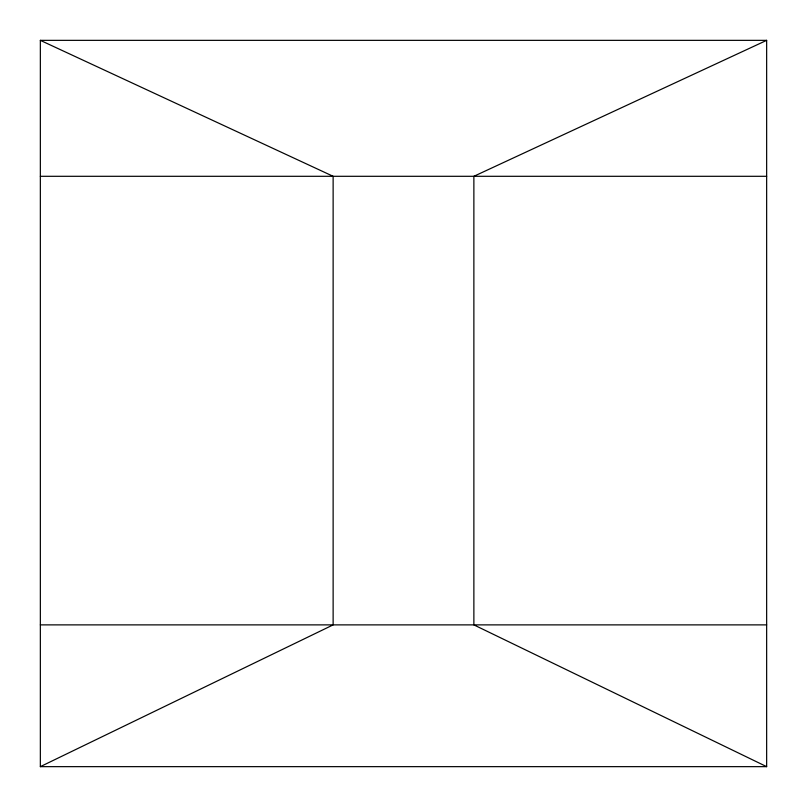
<?xml version="1.0" encoding="UTF-8"?>
<svg xmlns="http://www.w3.org/2000/svg" width="807" height="807" viewBox="0 0 807 807"><rect width="100%" height="100%" fill="white"/><g stroke="black" fill="none" stroke-linecap="round" stroke-linejoin="round"><path stroke-width="1.21" d="M40.35 766.65L333.13 624.88L333.13 176.299L40.35 40.35L40.35 766.65L766.65 766.65L766.65 40.35L40.35 40.35M766.65 40.35L473.87 176.299L473.87 624.88L766.65 766.65M40.35 176.299L766.65 176.299M40.35 624.88L766.65 624.88"/></g></svg>
